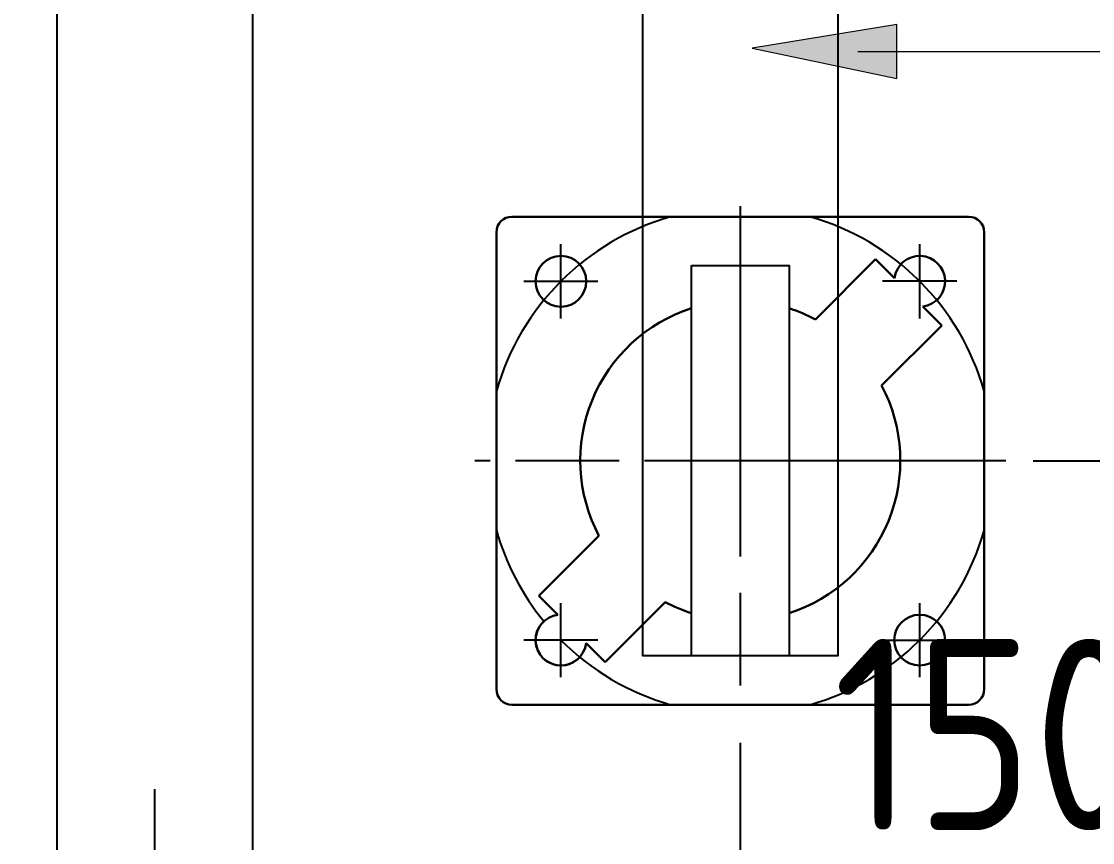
# Model space of a CAD drawing. Header units: millimetres. Extents: x 183355 to 194386, y -190559 to -183233.
# Drawn here: x 186318 to 186592.5, y -184531.8 to -184321.4 of the extents above; entities that cross this region are included whole.
import ezdxf

# ---------------------------------------------------------------- set-up
doc = ezdxf.new("R2010")
doc.units = ezdxf.units.MM
doc.header["$LTSCALE"] = 13
doc.linetypes.add('CENTER', pattern=[50.8, 31.75, -6.35, 6.35, -6.35])
doc.linetypes.add('CENTERX2', pattern=[101.6, 63.5, -12.7, 12.7, -12.7])
doc.layers.get('0').update_dxf_attribs({"color": 1, "linetype": 'CENTER'})
doc.layers.add('1', color=4, linetype='Continuous')
doc.layers.add('粗实线', color=4, linetype='Continuous')
for name, color, linetype, lineweight in [('1粗实线', 4, 'Continuous', 50), ('2细实线', 3, 'Continuous', 20), ('标注、文本', 3, 'Continuous', 25), ('铁心', 3, 'Continuous', 0)]:
    doc.layers.add(name, color=color, linetype=linetype, lineweight=lineweight)
doc.styles.get("Standard").update_dxf_attribs({"font": 'gbenor.shx', "bigfont": 'gbcbig.shx'})
doc.dimstyles.new('英寸 1-10', dxfattribs={"dimscale": 14, "dimtxt": 3.5, "dimasz": 2, "dimexe": 1.5, "dimexo": 0.5, "dimgap": 0.5, "dimtad": 1, "dimtoh": 1, "dimdec": 1, "dimdsep": 46, "dimtxsty": 'Standard', "dimcen": 2.5, "dimclrd": 3, "dimclre": 3, "dimclrt": 3, "dimadec": 0, "dimazin": 2, "dimtfac": 1, "dimtdec": 1, "dimtmove": 0, "dimatfit": 2, "dimfxl": 1, "dimarcsym": 0})

# ---------------------------------------------------------------- blocks, each defined once
blk = doc.blocks.new('A$C41791604')
blk.add_line((22.04, 19.29), (22.04, 19.29))
at = {"layer": '1', "color": 1, "linetype": 'CENTERX2', "lineweight": -3, "ltscale": 0.1}
for p, q in [((68, 130.5), (68, 0)), ((68, 123.25), (68, 7.25)), ((22.04, 101.71), (22.04, 120.71)), ((113.96, 101.71), (113.96, 120.71)), ((12.54, 111.21), (31.54, 111.21)), ((123.46, 111.21), (104.46, 111.21)), ((136, 65.25), (0, 65.25)), ((126, 65.25), (10, 65.25)), ((22.04, 9.79), (22.04, 28.79)), ((113.96, 9.79), (113.96, 28.79)), ((31.54, 19.29), (12.54, 19.29)), ((104.46, 19.29), (123.46, 19.29))]:
    blk.add_line(p, q, dxfattribs=at)
for start, end in [(105.9424, 164.0639), (15.9361, 74.0576), (195.9361, 219.268), (285.9424, 344.0639), (224.9998, 254.0576)]:
    blk.add_arc((68, 65.25), 65, start, end, dxfattribs=at)
at = {"layer": '1粗实线', "lineweight": -3, "ltscale": 3}
blk.add_lwpolyline([(55.5, 115.25), (80.5, 115.25), (80.5, 15.25), (55.5, 15.25)], close=True, dxfattribs=at)
at = {"layer": '粗实线', "lineweight": 30}
for p, q in [((126.5, 127.75), (9.5, 127.75)), ((5.5, 123.75), (5.5, 6.75)), ((130.5, 123.75), (130.5, 6.75)), ((87.24, 101.46), (102.65, 116.87)), ((107.51, 112.01), (102.65, 116.87)), ((119.62, 99.9), (114.76, 104.76)), ((104.21, 84.49), (119.62, 99.9)), ((16.38, 30.6), (31.79, 46.01)), ((21.24, 25.74), (16.38, 30.6)), ((33.35, 13.63), (48.76, 29.04)), ((33.35, 13.63), (28.49, 18.49)), ((126.5, 2.75), (9.5, 2.75))]:
    blk.add_line(p, q, dxfattribs=at)
for centre in [(22.04, 111.21), (113.96, 19.29)]:
    blk.add_circle(centre, 6.5, dxfattribs=at)
for centre, radius, start, end in [((9.5, 123.75), 4, 90, 180), ((126.5, 123.75), 4, 0, 90), ((113.96, 111.21), 6.5, 277.0201, 172.9799), ((68, 65.25), 41, 107.7508, 207.9814), ((68, 65.25), 41, 62.0186, 72.2492), ((68, 65.25), 41, 287.7508, 27.9814), ((68, 65.25), 41, 242.0186, 252.2492), ((22.04, 19.29), 6.5, 97.0201, 352.9799), ((22.04, 19.29), 6.5, 135, 315), ((9.5, 6.75), 4, 180, 270), ((126.5, 6.75), 4, 270, 360)]:
    blk.add_arc(centre, radius, start, end, dxfattribs=at)
blk = doc.blocks.new('*D220')
at = {"layer": '2细实线', "color": 3, "linetype": 'ByBlock', "lineweight": -2}
for p, q in [((186577.22, -184433.97), (186981.41, -184433.97)), ((186960.41, -184461.97), (186960.41, -184605.97)), ((186949.55, -184633.97), (186981.41, -184633.97))]:
    blk.add_line(p, q, dxfattribs=at)
at = {"layer": '2细实线', "color": 3, "linetype": 'ByBlock'}
for points in [[(186955.75, -184461.97), (186965.08, -184461.97), (186960.41, -184433.97)], [(186955.75, -184605.97), (186965.08, -184605.97), (186960.41, -184633.97)]]:
    blk.add_solid(points, dxfattribs=at)
at = {"layer": 'Defpoints', "color": 0, "linetype": 'ByBlock'}
for p in [(186570.22, -184433.97), (186942.55, -184633.97), (186960.41, -184633.97)]:
    blk.add_point(p, dxfattribs=at)
at = {"layer": '2细实线', "color": 3, "linetype": 'ByBlock', "insert": (186927.89, -184533.97), "char_height": 49, "attachment_point": 5, "rotation": 90}
blk.add_mtext('200 [7.9]', dxfattribs=at)
blk = doc.blocks.new('*D225')
at = {"layer": '2细实线', "color": 3, "linetype": 'ByBlock', "lineweight": -2}
for p, q in [((186202.22, -184506.22), (186202.22, -184772.8)), ((186352.22, -184706.22), (186352.22, -184772.8)), ((186230.22, -184751.8), (186324.22, -184751.8)), ((186352.22, -184751.8), (186584.23, -184751.8))]:
    blk.add_line(p, q, dxfattribs=at)
at = {"layer": '2细实线', "color": 3, "linetype": 'ByBlock'}
for points in [[(186230.22, -184747.13), (186230.22, -184756.46), (186202.22, -184751.8)], [(186324.22, -184747.13), (186324.22, -184756.46), (186352.22, -184751.8)]]:
    blk.add_solid(points, dxfattribs=at)
at = {"layer": 'Defpoints', "color": 0, "linetype": 'ByBlock'}
for p in [(186202.22, -184499.22), (186352.22, -184699.22), (186352.22, -184751.8)]:
    blk.add_point(p, dxfattribs=at)
at = {"layer": '2细实线', "color": 3, "linetype": 'ByBlock', "insert": (186482.22, -184719.27), "char_height": 49, "attachment_point": 5}
blk.add_mtext('150 [5.9]', dxfattribs=at)
blk = doc.blocks.new('*D241')
at = {"layer": '2细实线', "color": 3, "linetype": 'ByBlock', "lineweight": -2}
for p, q in [((186502.22, -184506.22), (186502.22, -184560.12)), ((186352.22, -184561.72), (186352.22, -184518.12)), ((186380.22, -184539.12), (186474.22, -184539.12)), ((186502.22, -184539.12), (186734.23, -184539.12))]:
    blk.add_line(p, q, dxfattribs=at)
at = {"layer": '2细实线', "color": 3, "linetype": 'ByBlock'}
for points in [[(186380.22, -184534.45), (186380.22, -184543.79), (186352.22, -184539.12)], [(186474.22, -184534.45), (186474.22, -184543.79), (186502.22, -184539.12)]]:
    blk.add_solid(points, dxfattribs=at)
at = {"layer": 'Defpoints', "color": 0, "linetype": 'ByBlock'}
for p in [(186502.22, -184499.22), (186502.22, -184539.12), (186352.22, -184568.72)]:
    blk.add_point(p, dxfattribs=at)
at = {"layer": '2细实线', "color": 3, "linetype": 'ByBlock', "insert": (186632.22, -184506.6), "char_height": 49, "attachment_point": 5}
blk.add_mtext('150 [5.9]', dxfattribs=at)

msp = doc.modelspace()

# ---------------------------------------------------------------- hatches: boundary and pattern name
at = {"layer": '铁心'}
for points in [[(186542.34, -184322.227), (186542.34, -184336.081), (186505.294, -184328.25)], [(186542.34, -184336.081), (186505.294, -184328.25), (186542.34, -184322.227)]]:
    msp.add_hatch(color=256, dxfattribs=at).paths.add_polyline_path(points)

# ---------------------------------------------------------------- linework, layer by layer
at = {"layer": '标注、文本', "color": 2}
for points in [[(186377.215, -183935.471), (186377.215, -184683.97), (186327.215, -184683.97), (186327.215, -183935.471)], [(186527.215, -183935.471), (186527.215, -184483.97), (186477.215, -184483.97), (186477.215, -183935.471)]]:
    msp.add_lwpolyline(points, close=True, dxfattribs=at)
at = {"layer": '铁心'}
msp.add_lwpolyline([(186542.34, -184322.227), (186505.294, -184328.25), (186542.34, -184336.081)], close=True, dxfattribs=at)
msp.add_lwpolyline([(186532.34, -184329.154), (186938.241, -184329.154), (186938.241, -184329.154)], dxfattribs=at)

# ---------------------------------------------------------------- block references
at = {"layer": '标注、文本'}
msp.add_blockref('A$C41791604', (186434.215, -184499.22), dxfattribs=at)

# ---------------------------------------------------------------- dimensions: what is measured, and where the dimension line sits
at = {"layer": '2细实线', "linetype": 'ByBlock'}
dim = msp.add_linear_dim(base=(186960.415, -184633.97), p1=(186570.215, -184433.97), p2=(186942.555, -184633.97), angle=90, dimstyle='英寸 1-10', dxfattribs=at)
dim.commit()
dim.dimension.update_dxf_attribs({"geometry": '*D220', "text_midpoint": (186960.415, -184533.97), "dimtype": 160})
for base, p1, p2, picture, middle in [((186502.215, -184539.121), (186352.215, -184568.72), (186502.215, -184499.22), '*D241', (186632.224, -184506.6)), ((186352.215, -184751.795), (186202.215, -184499.22), (186352.215, -184699.22), '*D225', (186482.224, -184719.274))]:
    dim = msp.add_linear_dim(base=base, p1=p1, p2=p2, dimstyle='英寸 1-10', dxfattribs=at)
    dim.commit()
    dim.dimension.update_dxf_attribs({"geometry": picture, "text_midpoint": middle})

doc.saveas('drawing.dxf')
